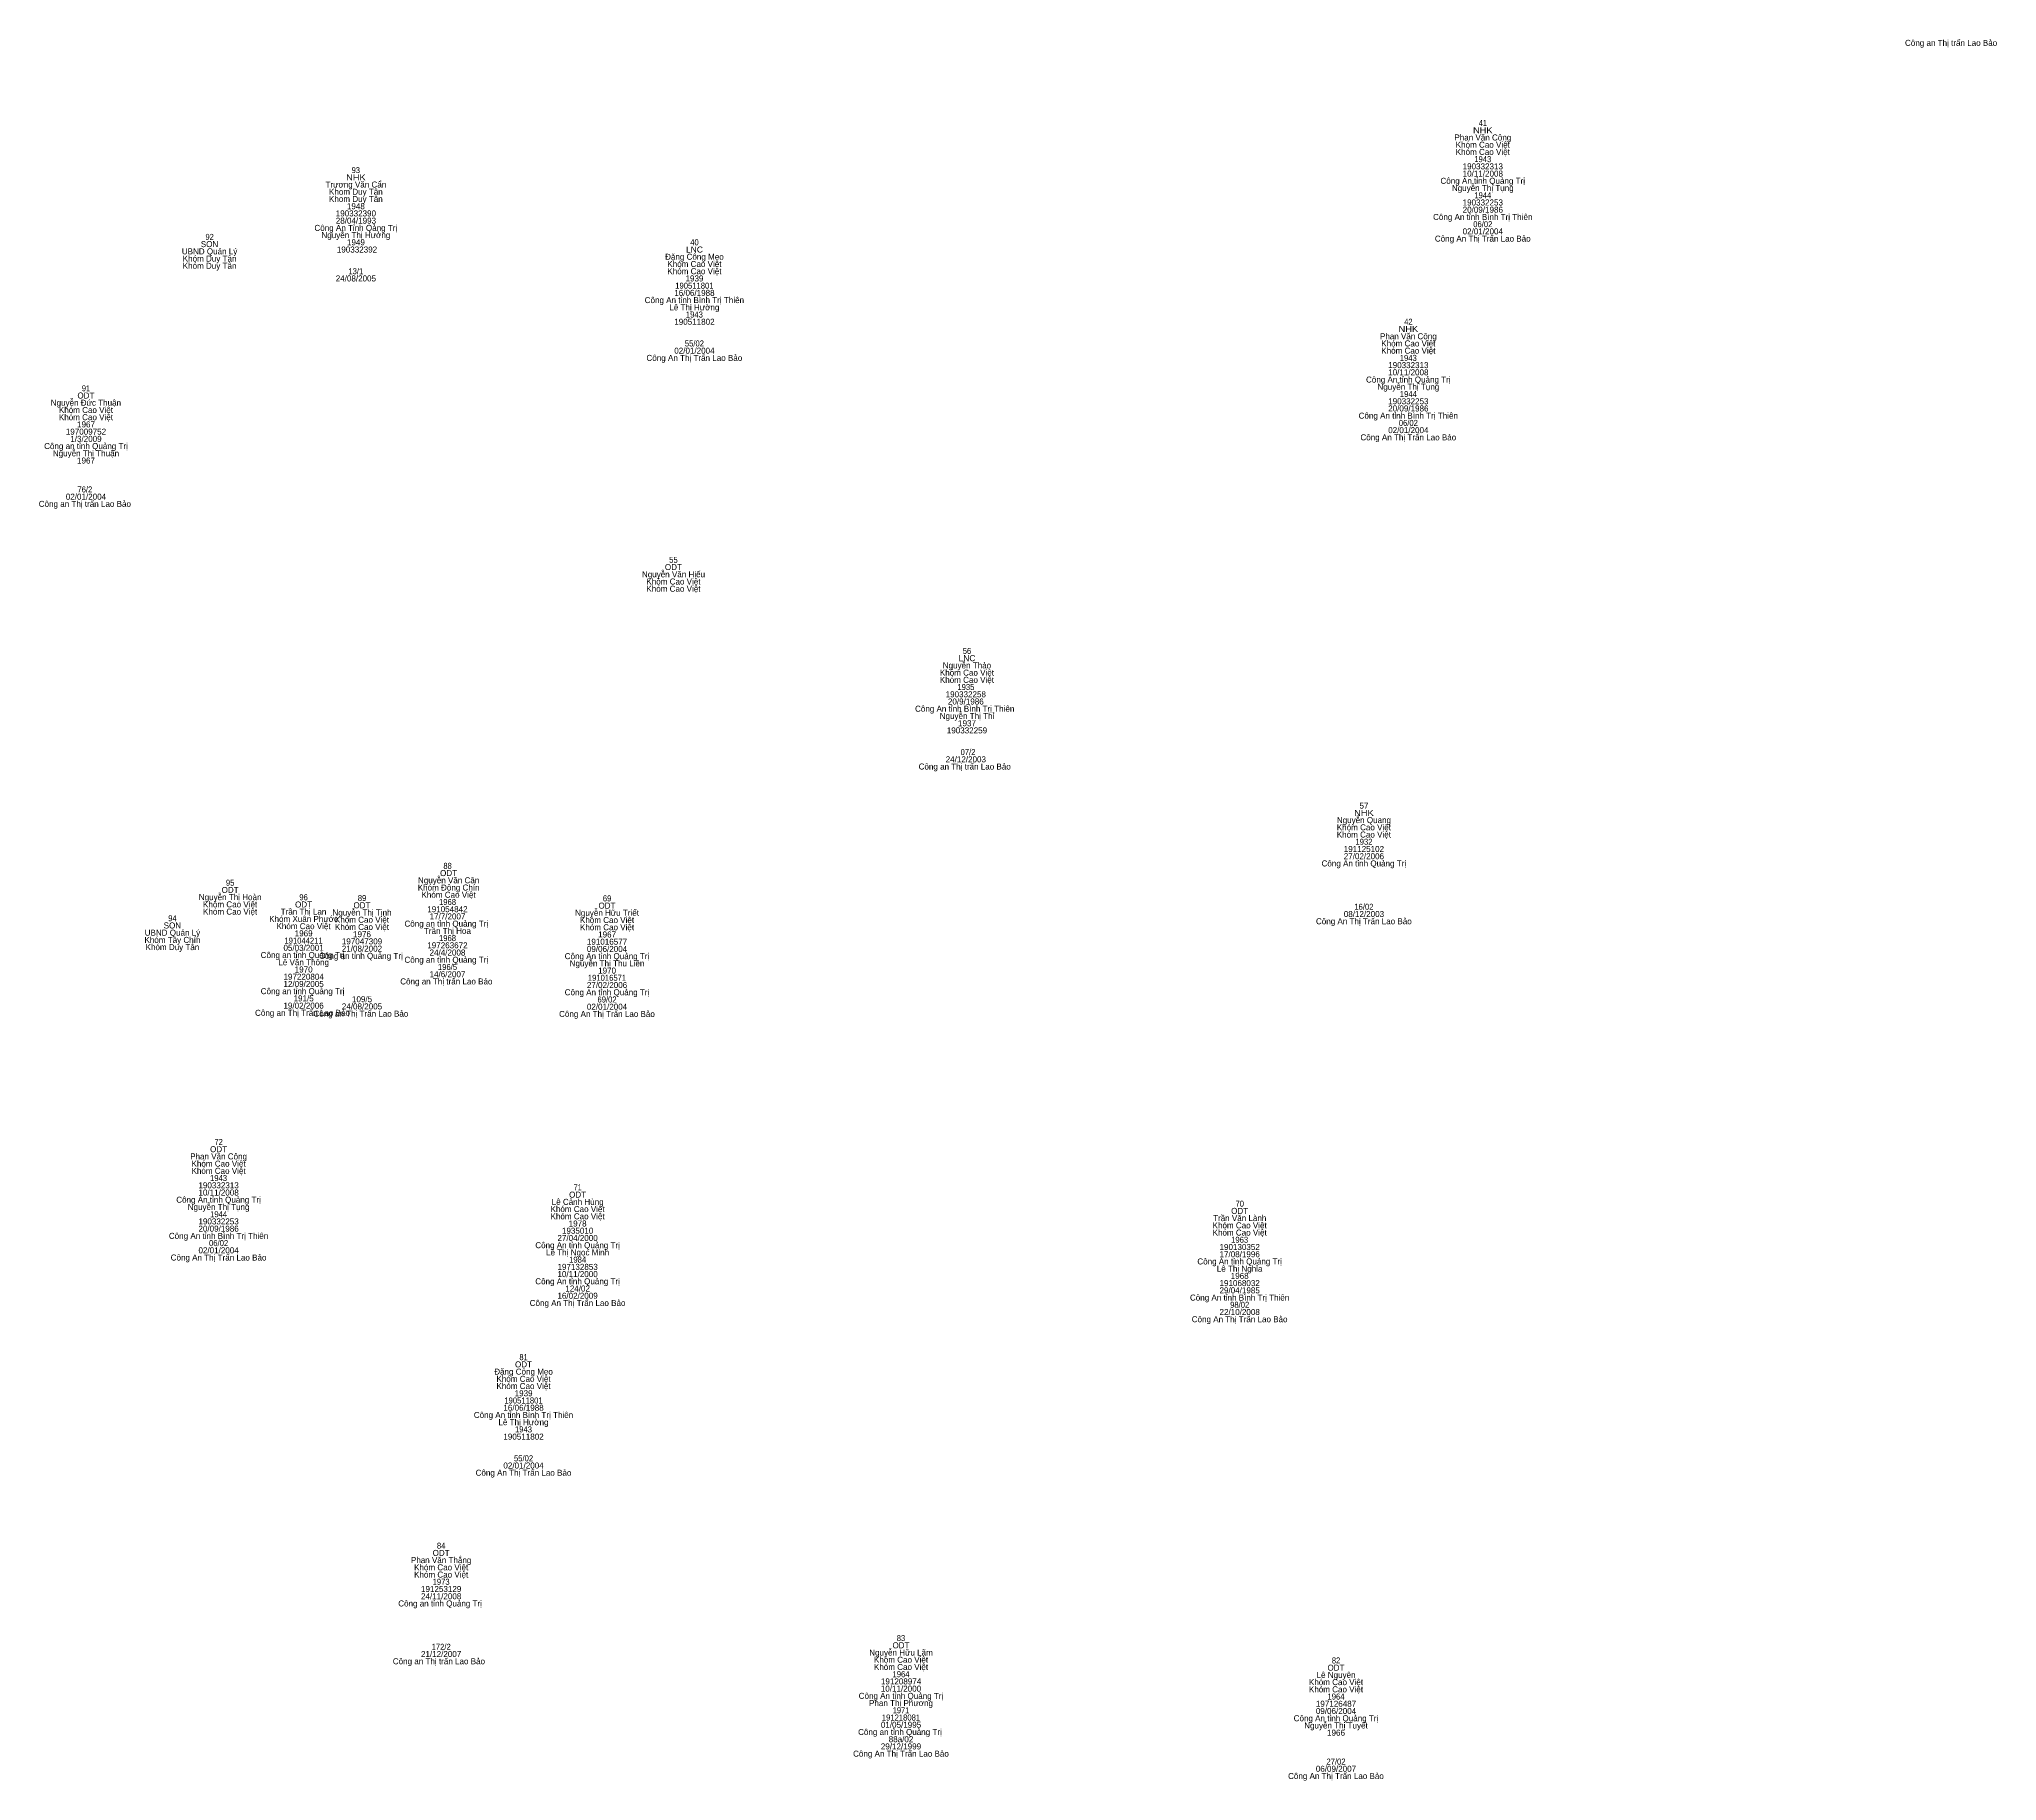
# Model space of a CAD drawing. Header units: metres. Extents: x 535887 to 536548, y 1837332 to 1837987.
# Drawn here: x 536352.6 to 536547.7, y 1837500.5 to 1837674.2 of the extents above; entities that cross this region are included whole.
import ezdxf
from ezdxf.enums import TextEntityAlignment as Align

# ---------------------------------------------------------------- set-up
doc = ezdxf.new("R2010")
doc.units = ezdxf.units.M
doc.header["$LTSCALE"] = 0.24
doc.layers.add('1', color=7, linetype='Continuous')

msp = doc.modelspace()

# ---------------------------------------------------------------- texts
at = {"layer": '1'}
for s, p in [('Công an Thị trấn Lao Bảo ', (536543.22, 1837673.48)), ('Phan Văn Công', (536496.44, 1837664.05)), ('Khóm Cao Việt', (536496.44, 1837663.33)), ('Khóm Cao Việt', (536496.44, 1837662.61)), ('Trương Văn Cẩn', (536384.13, 1837659.36)), ('Công An tỉnh Quảng Trị', (536496.435, 1837659.73)), ('190332313', (536496.44, 1837661.17)), ('10/11/2008', (536496.44, 1837660.45)), ('Khom Duy Tân', (536384.13, 1837658.64)), ('Khom Duy Tân', (536384.13, 1837657.92)), ('Nguyễn Thị Tụng', (536496.44, 1837659.01)), ('190332253', (536496.44, 1837657.57)), ('28/04/1993', (536384.135, 1837655.76)), ('190332390', (536384.13, 1837656.48)), ('1948', (536384.13, 1837657.2)), ('Công An tỉnh Bình Trị Thiên', (536496.435, 1837656.13)), ('20/09/1986', (536496.44, 1837656.85)), ('Công An Tỉnh Qảng Trị', (536384.125, 1837655.04)), ('Nguyễn Thị Hưởng', (536384.13, 1837654.32)), ('1949', (536384.135, 1837653.6)), ('Công An Thị Trấn Lao Bảo', (536496.435, 1837653.97)), ('02/01/2004', (536496.44, 1837654.69)), ('UBND Quản Lý', (536369.55, 1837652.7)), ('Khóm Duy Tân', (536369.55, 1837651.98)), ('SON', (536369.545, 1837653.42)), (' 190332392', (536384.13, 1837652.88)), ('Đặng Công Mẹo', (536417.87, 1837652.16)), ('Khóm Duy Tân', (536369.55, 1837651.26)), ('24/08/2005', (536384.13, 1837650)), ('Khóm Cao Việt', (536417.87, 1837651.44)), ('Khóm Cao Việt', (536417.87, 1837650.72)), ('1939', (536417.875, 1837650)), ('Công An tỉnh Bình Trị Thiên', (536417.865, 1837647.84)), ('16/06/1988', (536417.87, 1837648.56)), ('Lê Thị Hường', (536417.865, 1837647.12)), ('190511802', (536417.87, 1837645.68)), ('Phan Văn Công', (536489.02, 1837644.24)), ('Công An Thị Trấn Lao Bảo', (536417.865, 1837642.08)), ('02/01/2004', (536417.87, 1837642.8)), ('Khóm Cao Việt', (536489.02, 1837643.52)), ('Khóm Cao Việt', (536489.02, 1837642.8)), ('Công An tỉnh Quảng Trị', (536489.015, 1837639.92)), ('190332313', (536489.02, 1837641.36)), ('10/11/2008', (536489.02, 1837640.64)), ('ODT', (536357.225, 1837638.33)), ('Nguyễn Thị Tụng', (536489.02, 1837639.2)), ('Nguyễn Đức Thuận', (536357.225, 1837637.61)), ('Khóm Cao Việt', (536357.23, 1837636.89)), ('Khóm Cao Việt', (536357.23, 1837636.17)), ('Công An tỉnh Bình Trị Thiên', (536489.015, 1837636.32)), ('20/09/1986', (536489.02, 1837637.04)), ('190332253', (536489.02, 1837637.76)), ('197009752', (536357.23, 1837634.73)), ('1/3/2009', (536357.23, 1837634.01)), ('1967', (536357.235, 1837635.45)), ('Công An Thị Trấn Lao Bảo', (536489.015, 1837634.16)), ('02/01/2004', (536489.02, 1837634.88)), ('Công an tỉnh Quảng Trị', (536357.235, 1837633.29)), ('Nguyễn Thị Thuận', (536357.23, 1837632.57)), ('1967', (536357.235, 1837631.85)), ('02/01/2004', (536357.23, 1837628.25)), ('Công an Thị trấn Lao Bảo ', (536357.23, 1837627.53)), ('Nguyễn Văn Hiếu', (536415.785, 1837620.51)), ('ODT', (536415.775, 1837621.23)), ('Khóm Cao Việt', (536415.78, 1837619.79)), ('Khóm Cao Việt', (536415.78, 1837619.07)), ('Khóm Cao Việt', (536445.03, 1837610.71)), ('Nguyễn Thảo', (536445.03, 1837611.43)), ('Khóm Cao Việt', (536445.03, 1837609.99)), ('Công An tỉnh Bình Trị Thiên  ', (536445.03, 1837607.11)), ('190332258 ', (536445.025, 1837608.55)), ('20/9/1986 ', (536445.03, 1837607.83)), ('Nguyễn Thị Thỉ', (536445.035, 1837606.39)), ('190332259', (536445.03, 1837604.95)), ('1937', (536445.035, 1837605.67)), ('Công an Thị trấn Lao Bảo  ', (536445.03, 1837601.35)), ('24/12/2003 ', (536445.03, 1837602.07)), ('57', (536484.595, 1837597.45)), ('Khóm Cao Việt', (536484.59, 1837595.29)), ('Nguyễn Quang', (536484.595, 1837596.01)), ('Khóm Cao Việt', (536484.59, 1837594.57)), ('191125102', (536484.59, 1837593.13)), ('Công An tỉnh Quảng Trị', (536484.585, 1837591.69)), ('27/02/2006', (536484.59, 1837592.41)), ('ODT', (536371.595, 1837589.05)), ('Khóm Đông Chín', (536393.375, 1837589.29)), ('Nguyễn Văn Cân', (536393.375, 1837590.01)), ('ODT', (536393.365, 1837590.73)), ('Nguyễn Thị Hoàn', (536371.6, 1837588.33)), ('Khóm Cao Việt', (536371.6, 1837587.61)), ('ODT', (536378.915, 1837587.6)), ('ODT', (536384.735, 1837587.52)), ('Khóm Cao Việt', (536393.37, 1837588.57)), ('191054842 ', (536393.365, 1837587.13)), ('ODT', (536409.155, 1837587.49)), ('SON', (536365.845, 1837585.51)), ('Khóm Cao Việt', (536371.6, 1837586.89)), ('Khóm Xuân Phước', (536378.92, 1837586.16)), ('Khóm Cao Việt', (536378.92, 1837585.44)), ('Trần Thị Lan', (536378.915, 1837586.88)), ('Nguyễn Thị Tịnh', (536384.74, 1837586.8)), ('Khóm Cao Việt', (536384.74, 1837586.08)), ('Khóm Cao Việt', (536384.74, 1837585.36)), ('Công an tỉnh Quảng Trị  ', (536393.365, 1837585.69)), ('17/7/2007 ', (536393.37, 1837586.41)), ('Nguyễn Hữu Triết', (536409.16, 1837586.77)), ('Khóm Cao Việt', (536409.16, 1837586.05)), ('Khóm Cao Việt', (536409.16, 1837585.33)), ('Công An Thị Trấn Lao Bảo', (536484.585, 1837585.93)), ('08/12/2003', (536484.595, 1837586.65)), ('Khóm Tây Chín', (536365.85, 1837584.07)), ('UBND Quản Lý', (536365.85, 1837584.79)), ('Khóm Duy Tân', (536365.85, 1837583.35)), ('05/03/2001', (536378.92, 1837583.28)), ('1969', (536378.925, 1837584.72)), ('21/08/2002', (536384.735, 1837583.2)), ('197047309', (536384.74, 1837583.92)), ('1976', (536384.74, 1837584.64)), ('Trần Thị Hoa ', (536393.365, 1837584.97)), ('197263672 ', (536393.365, 1837583.53)), ('191016577', (536409.16, 1837583.89)), ('1967', (536409.165, 1837584.61)), ('Công an tỉnh Quảng Trị ', (536378.925, 1837582.56)), ('Lê Văn Thông', (536378.925, 1837581.84)), ('Công an tỉnh Quảng Trị ', (536384.745, 1837582.48)), ('Công an tỉnh Quảng Trị  ', (536393.365, 1837582.09)), ('24/4/2008 ', (536393.37, 1837582.81)), ('Công An tỉnh Quảng Trị', (536409.155, 1837582.45)), ('Nguyễn Thị Thu Liên', (536409.16, 1837581.73)), ('09/06/2004', (536409.16, 1837583.17)), ('12/09/2005', (536378.92, 1837579.68)), ('197220804', (536378.925, 1837580.4)), ('1970', (536378.925, 1837581.12)), ('Công an Thị trấn Lao Bảo  ', (536393.37, 1837579.93)), ('14/6/2007 ', (536393.37, 1837580.65)), ('27/02/2006', (536409.16, 1837579.57)), ('1970', (536409.165, 1837581.01)), ('Công an tỉnh Quảng Trị ', (536378.925, 1837578.96)), ('19/02/2006', (536378.92, 1837577.52)), ('191/5', (536378.925, 1837578.24)), ('24/08/2005', (536384.74, 1837577.44)), ('109/5', (536384.745, 1837578.16)), ('Công An tỉnh Quảng Trị', (536409.155, 1837578.85)), ('02/01/2004', (536409.16, 1837577.41)), ('Công an Thị Trấn Lao Bảo ', (536378.92, 1837576.8)), ('Công an Thị Trấn Lao Bảo ', (536384.74, 1837576.72)), ('Công An Thị Trấn Lao Bảo', (536409.155, 1837576.69)), ('Phan Văn Công', (536370.45, 1837562.49)), ('Khóm Cao Việt', (536370.45, 1837561.77)), ('ODT', (536370.445, 1837563.21)), ('Khóm Cao Việt', (536370.45, 1837561.05)), ('Công An tỉnh Quảng Trị', (536370.445, 1837558.17)), ('190332313', (536370.45, 1837559.61)), ('10/11/2008', (536370.45, 1837558.89)), ('Lê Cảnh Hùng', (536406.235, 1837557.96)), ('ODT', (536406.225, 1837558.68)), ('Nguyễn Thị Tụng', (536370.45, 1837557.45)), ('190332253', (536370.45, 1837556.01)), ('Khóm Cao Việt', (536406.23, 1837557.24)), ('Khóm Cao Việt', (536406.23, 1837556.52)), ('Trần Văn Lành', (536472.215, 1837556.34)), ('ODT', (536472.205, 1837557.06)), ('Công An tỉnh Bình Trị Thiên', (536370.445, 1837554.57)), ('20/09/1986', (536370.45, 1837555.29)), ('27/04/2000', (536406.225, 1837554.36)), ('1935010', (536406.23, 1837555.08)), ('1978', (536406.23, 1837555.8)), ('Khóm Cao Việt', (536472.21, 1837555.62)), ('Khóm Cao Việt', (536472.21, 1837554.9)), ('Công An Thị Trấn Lao Bảo', (536370.445, 1837552.41)), ('02/01/2004', (536370.45, 1837553.13)), ('Công An tỉnh Quảng Trị', (536406.225, 1837553.64)), ('Lê Thị Ngọc Minh', (536406.23, 1837552.92)), ('Công An tỉnh Quảng Trị', (536472.205, 1837552.02)), ('190130352', (536472.21, 1837553.46)), ('17/08/1996', (536472.21, 1837552.74)), ('Công An tỉnh Quảng Trị', (536406.225, 1837550.04)), ('10/11/2000', (536406.225, 1837550.76)), ('197132853', (536406.23, 1837551.48)), ('Lê Thị Nghỉa', (536472.205, 1837551.3)), ('1968', (536472.21, 1837550.58)), ('16/02/2009', (536406.225, 1837548.6)), ('124/02', (536406.23, 1837549.32)), ('Công An tỉnh Bình Trị Thiên', (536472.205, 1837548.42)), ('29/04/1985', (536472.21, 1837549.14)), ('191068032', (536472.21, 1837549.86)), ('Công An Thị Trấn Lao Bảo', (536406.225, 1837547.88)), ('Công An Thị Trấn Lao Bảo', (536472.205, 1837546.26)), ('22/10/2008', (536472.21, 1837546.98)), ('Đặng Công Mẹo', (536400.84, 1837541.04)), ('Khóm Cao Việt', (536400.84, 1837540.32)), ('ODT', (536400.835, 1837541.76)), ('Khóm Cao Việt', (536400.84, 1837539.6)), ('1939', (536400.845, 1837538.88)), ('Công An tỉnh Bình Trị Thiên', (536400.835, 1837536.72)), ('16/06/1988', (536400.84, 1837537.44)), ('Lê Thị Hường', (536400.835, 1837536)), ('190511802', (536400.84, 1837534.56)), ('Công An Thị Trấn Lao Bảo', (536400.835, 1837530.96)), ('02/01/2004', (536400.84, 1837531.68)), ('ODT', (536392.625, 1837522.97)), ('Phan Văn Thắng', (536392.625, 1837522.25)), ('Khóm Cao Việt', (536392.63, 1837521.53)), ('Khóm Cao Việt', (536392.63, 1837520.81)), ('191253129', (536392.63, 1837519.37)), ('Công an tỉnh Quảng Trị ', (536392.635, 1837517.93)), ('24/11/2008', (536392.63, 1837518.65)), ('Nguyễn Hữu Lãm', (536438.46, 1837513.04)), ('ODT', (536438.455, 1837513.76)), ('Công an Thị trấn Lao Bảo  ', (536392.63, 1837512.17)), ('21/12/2007', (536392.625, 1837512.89)), ('Khóm Cao Việt', (536438.46, 1837512.32)), ('Khóm Cao Việt', (536438.46, 1837511.6)), ('ODT', (536481.805, 1837511.53)), ('10/11/2000', (536438.455, 1837509.44)), ('191208974', (536438.465, 1837510.16)), ('Khóm Cao Việt', (536481.81, 1837510.09)), ('Khóm Cao Việt', (536481.81, 1837509.37)), ('Lê Nguyên', (536481.815, 1837510.81)), ('Công An tỉnh Quảng Trị', (536438.455, 1837508.72)), ('Phan Thị Phương', (536438.455, 1837508)), ('09/06/2004', (536481.81, 1837507.21)), ('197126487', (536481.81, 1837507.93)), ('Công an tỉnh Quảng Trị ', (536438.465, 1837505.12)), ('01/05/1995', (536438.46, 1837505.84)), ('Công An tỉnh Quảng Trị', (536481.805, 1837506.49)), ('Nguyễn Thị Tuyết', (536481.81, 1837505.77)), ('29/12/1999', (536438.455, 1837503.68)), ('88a/02', (536438.46, 1837504.4)), ('1966', (536481.81, 1837505.05)), ('Công An Thị Trấn Lao Bảo', (536438.455, 1837502.96)), ('06/09/2007', (536481.805, 1837501.45)), ('Công An Thị Trấn Lao Bảo', (536481.805, 1837500.73))]:
    msp.add_text(s, height=0.6, dxfattribs=at).set_placement(p, align=Align.CENTER)
for s, width, p in [('41', 0.85, (536496.44, 1837665.49)), ('NHK', 1.15, (536496.44, 1837664.77)), ('1943', 0.95, (536496.435, 1837661.89)), ('NHK', 1.15, (536384.13, 1837660.08)), ('93', 0.9, (536384.125, 1837660.8)), ('1944', 0.95, (536496.44, 1837658.29)), ('06/02', 0.95, (536496.44, 1837655.41)), ('92', 0.9, (536369.555, 1837654.14)), ('40', 0.95, (536417.875, 1837653.6)), ('LNC', 1.05, (536417.875, 1837652.88)), ('13/1', 0.95, (536384.125, 1837650.72)), ('190511801', 0.95, (536417.865, 1837649.28)), ('1943', 0.95, (536417.865, 1837646.4)), ('42', 0.9, (536489.025, 1837645.68)), ('NHK', 1.15, (536489.02, 1837644.96)), ('55/02', 0.95, (536417.87, 1837643.52)), ('1943', 0.95, (536489.015, 1837642.08)), ('91', 0.85, (536357.23, 1837639.05)), ('1944', 0.95, (536489.02, 1837638.48)), ('06/02', 0.95, (536489.02, 1837635.6)), ('76/2 ', 0.95, (536357.225, 1837628.97)), ('55', 0.95, (536415.78, 1837621.95)), ('56', 0.95, (536445.03, 1837612.87)), ('LNC', 1.05, (536445.035, 1837612.15)), ('1935 ', 0.95, (536445.03, 1837609.27)), (' 07/2', 0.95, (536445.03, 1837602.79)), ('NHK', 1.15, (536484.59, 1837596.73)), ('1932', 0.95, (536484.595, 1837593.85)), ('88 ', 0.9, (536393.37, 1837591.45)), ('95', 0.95, (536371.6, 1837589.77)), ('96', 0.95, (536378.92, 1837588.32)), ('89', 0.95, (536384.745, 1837588.24)), ('1968 ', 0.95, (536393.37, 1837587.85)), ('69', 0.95, (536409.165, 1837588.21)), ('16/02', 0.95, (536484.59, 1837587.37)), ('94', 0.95, (536365.85, 1837586.23)), ('191044211', 0.95, (536378.915, 1837584)), ('1968 ', 0.95, (536393.37, 1837584.25)), ('196/5 ', 0.95, (536393.365, 1837581.37)), ('191016571', 0.95, (536409.155, 1837580.29)), ('69/02', 0.95, (536409.16, 1837578.13)), ('72', 0.9, (536370.455, 1837563.93)), ('1943', 0.95, (536370.445, 1837560.33)), ('71', 0.85, (536406.23, 1837559.4)), ('1944', 0.95, (536370.45, 1837556.73)), ('70', 0.95, (536472.215, 1837557.78)), ('1963', 0.95, (536472.205, 1837554.18)), ('06/02', 0.95, (536370.45, 1837553.85)), ('1984', 0.95, (536406.23, 1837552.2)), ('98/02', 0.95, (536472.21, 1837547.7)), ('81', 0.85, (536400.84, 1837542.48)), ('190511801', 0.95, (536400.835, 1837538.16)), ('1943', 0.95, (536400.835, 1837535.28)), ('55/02', 0.95, (536400.84, 1837532.4)), ('84', 0.95, (536392.63, 1837523.69)), ('1973', 0.95, (536392.625, 1837520.09)), ('172/2', 0.95, (536392.63, 1837513.61)), ('83', 0.9, (536438.455, 1837514.48)), ('82', 0.9, (536481.815, 1837512.25)), ('1964', 0.95, (536438.46, 1837510.88)), ('1971', 0.9, (536438.46, 1837507.28)), ('1964', 0.95, (536481.81, 1837508.65)), ('191218081', 0.95, (536438.455, 1837506.56)), ('27/02', 0.95, (536481.81, 1837502.17))]:
    msp.add_text(s, height=0.6, dxfattribs=dict(at, width=width)).set_placement(p, align=Align.CENTER)

doc.saveas('drawing.dxf')
